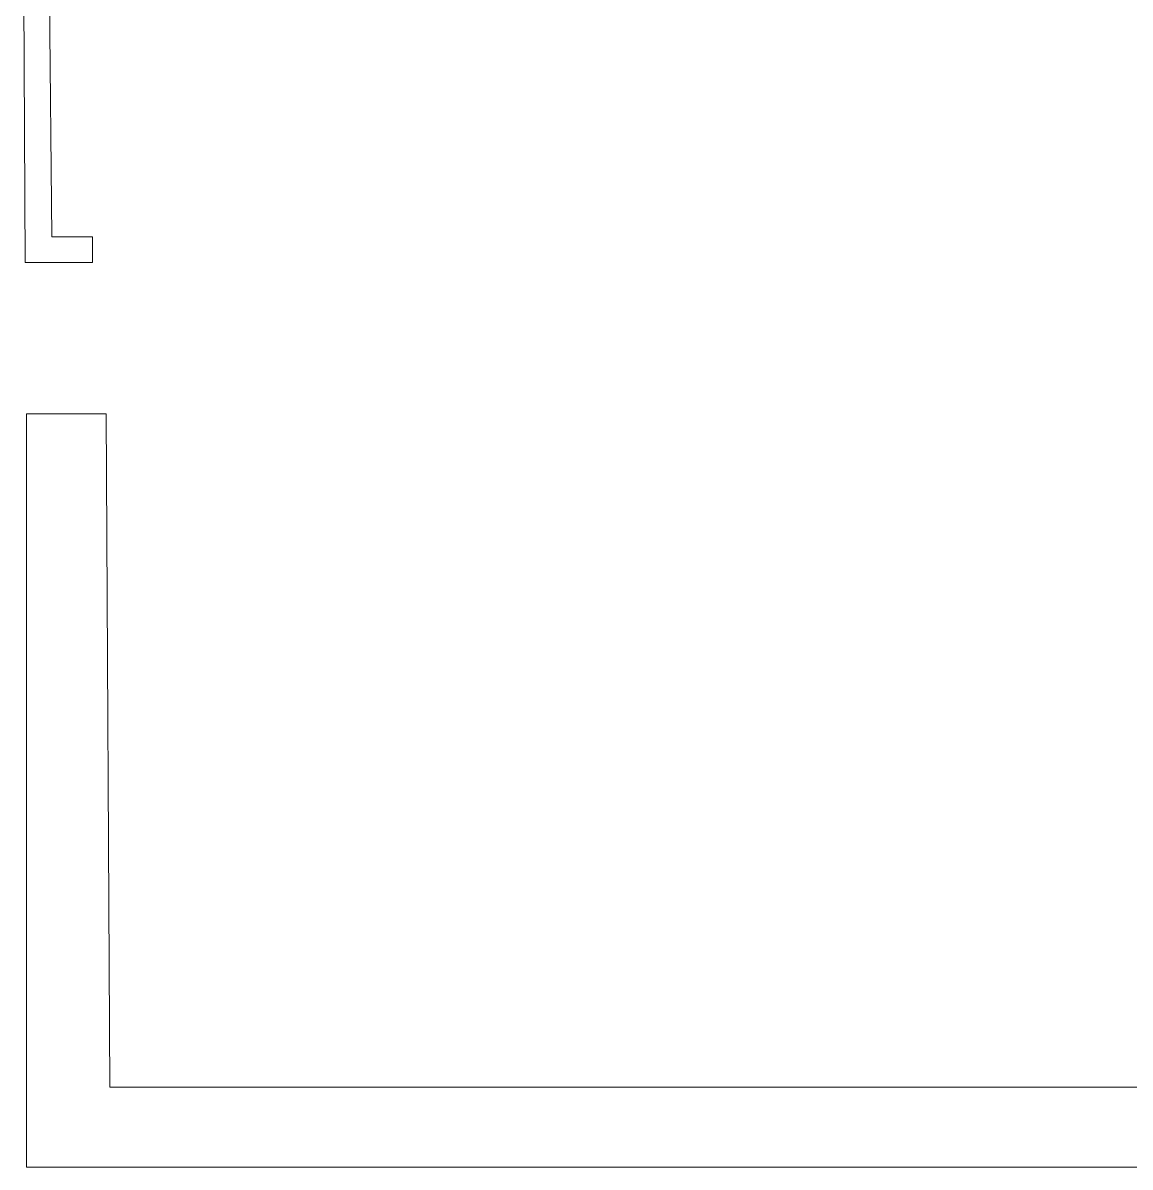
# Model space of a CAD drawing. Header units: inches. Extents: x -4012361 to -4008495, y 4010077 to 4012579.
# Drawn here: x -4009678 to -4009190, y 4011342 to 4011847 of the extents above; entities that cross this region are included whole.
import ezdxf

# ---------------------------------------------------------------- set-up
doc = ezdxf.new("R2010")
doc.units = ezdxf.units.IN
doc.header["$LTSCALE"] = 0.5
doc.header["$MEASUREMENT"] = 0
doc.layers.add('Texture', color=250, linetype='Continuous', lineweight=9)

msp = doc.modelspace()

# ---------------------------------------------------------------- linework, layer by layer
at = {"layer": 'Texture'}
for p, q in [((-4009677.7135, 4011934.01897), (-4009676.7135, 4011741.14397)), ((-4009664.901, 4011752.45647), (-4009666.7135, 4011934.01897)), ((-4009647.026, 4011752.45647), (-4009664.901, 4011752.45647)), ((-4009647.026, 4011741.14397), (-4009647.026, 4011752.45647)), ((-4009676.7135, 4011741.14397), (-4009647.026, 4011741.14397)), ((-4009676.0885, 4011674.45647), (-4009641.0885, 4011674.45647)), ((-4009676.0885, 4011342.39397), (-4009676.0885, 4011674.45647)), ((-4009641.0885, 4011674.45647), (-4009639.3385, 4011377.64397)), ((-4009639.3385, 4011377.64397), (-4008530.4635, 4011377.64397)), ((-4008494.526, 4011342.39397), (-4009676.0885, 4011342.39397))]:
    msp.add_line(p, q, dxfattribs=at)

doc.saveas('drawing.dxf')
